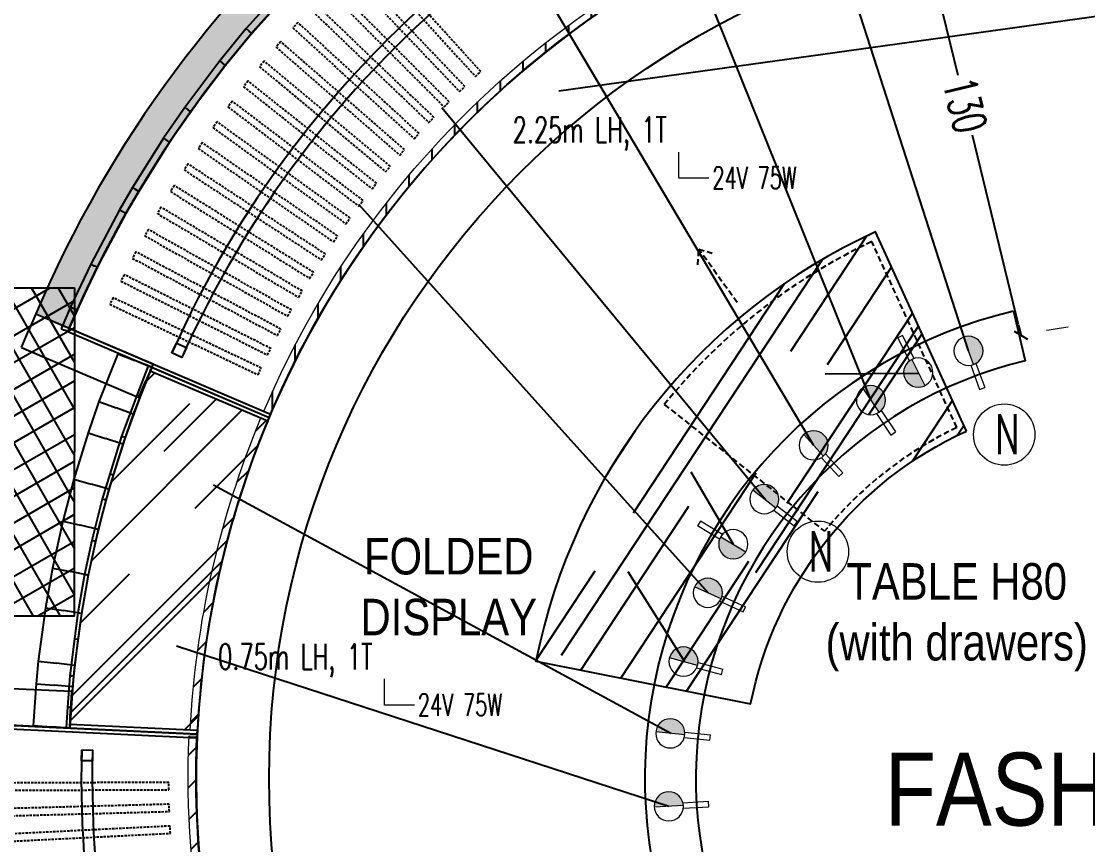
# Model space of a CAD drawing. Header units: millimetres. Extents: x 1734 to 22014, y 983 to 3953.
# Drawn here: x 2444.8 to 2737.1, y 2427.1 to 2652.7 of the extents above; entities that cross this region are included whole.
import ezdxf

# ---------------------------------------------------------------- set-up
doc = ezdxf.new("R2010")
doc.units = ezdxf.units.MM
for name, pattern in [('ACAD_ISO03W100', [30, 12, -18]), ('HIDDEN2', [4.7624999999999975, 3.174999999999998, -1.587499999999999]), ('PUNTO2', [0.125, 0, -0.125])]:
    doc.linetypes.add(name, pattern=pattern)
for name, color, linetype in [('FLOO_areas', 6, 'Continuous'), ('LAY_furn freestanding', 1, 'Continuous'), ('LAY_furn prod', 8, 'Continuous'), ('LAY_furn wall', 1, 'Continuous'), ('LAY_new wall', 6, 'Continuous'), ('LAY_new wall hatch', 8, 'Continuous'), ('LAY_text', 3, 'Continuous'), ('LD_beam', 240, 'Continuous'), ('LD_light integrated', 240, 'Continuous'), ('LD_pointing', 30, 'Continuous'), ('LD_quote', 242, 'Continuous'), ('MAT_wall xorel nero', 160, 'Continuous'), ('MATERIALS_blackglass', 10, 'Continuous'), ('MATERIALS_transparent glass', 133, 'Continuous'), ('Materials_xorel', 52, 'Continuous'), ('SURVEY_structures', 4, 'Continuous'), ('SURVEY_walls_patt', 8, 'Continuous')]:
    doc.layers.add(name, color=color, linetype=linetype)
doc.layers.add('LD_light', color=240, linetype='Continuous', lineweight=5)
doc.layers.add('LD_text', color=7, linetype='Continuous', lineweight=9)
doc.styles.add('Detail 1-50', font='Arial Narrow.ttf', dxfattribs={"height": 0.125})
doc.styles.add('SIMPLEX', font='SIMPLEX.SHX', dxfattribs={"width": 0.65})
doc.dimstyles.new('Illuminazione 1_100', dxfattribs={"dimtxt": 9, "dimasz": 3, "dimexe": 0.05, "dimexo": 0.05, "dimgap": 1.5, "dimtad": 0, "dimdec": 0, "dimlfac": -1, "dimzin": 0, "dimdsep": 46, "dimtxsty": 'SIMPLEX', "dimblk": 'LINEET2S', "dimcen": 0, "dimdle": 0.1000000014901161, "dimse1": 1, "dimse2": 1, "dimclrd": 7, "dimclrt": 256, "dimadec": 0, "dimazin": 0, "dimtfac": 1, "dimtdec": 0, "dimtix": 1, "dimtmove": 2, "dimatfit": 3, "dimldrblk": 'OBLIQUE', "dimfxl": 1, "dimtolj": 1, "dimarcsym": 0})

# ---------------------------------------------------------------- blocks, each defined once
blk = doc.blocks.new('purefasciostrettoplan')
at = {"layer": 'LD_light'}
blk.add_hatch(color=256, dxfattribs=at).paths.add_polyline_path([(-4.300000000000005, -3.20375193e-08, 1), (4.300000000000005, 0)])
for p, q in [((4.300000000000181, 0), (-4.300000001001535, -3.20375193e-08)), ((4.22373778999281, 0.8062499999999772), (11.80825933678989, 0.8062499999999772)), ((11.80825933678989, 0.8062499999999772), (11.80825933779124, -0.806250000000091)), ((4.223737790994163, -0.806250000000091), (11.80825933779124, -0.806250000000091))]:
    blk.add_line(p, q, dxfattribs=at)
blk.add_circle((0, 0), 4.300000000000005, dxfattribs=at)
blk = doc.blocks.new('LINEET2S')
blk.add_line((-1, 0), (0, 0))
at = {"color": 5}
blk.add_line((0.5, 0.5), (-0.5, -0.5), dxfattribs=at)
blk = doc.blocks.new('*D371')
at = {"layer": 'DEFPOINTS', "color": 0, "transparency": 16777216}
for p in [(2687.636828485735, 2692.781451470811), (2688.122636084099, 2692.899639042156), (2718.368146596459, 2566.460995977751)]:
    blk.add_point(p, dxfattribs=at)
at = {"layer": 'LD_beam', "color": 7, "lineweight": -2, "transparency": 16777216}
for p, q in [((2688.831793673693, 2689.984661252683), (2701.487457654532, 2637.963812915924)), ((2718.144796605227, 2569.494161338569), (2705.489132624389, 2621.515009675327))]:
    blk.add_line(p, q, dxfattribs=at)
at = {"layer": 'LD_beam', "color": 7, "lineweight": -2, "transparency": 16777216, "xscale": 3, "yscale": 3, "zscale": 3}
for p, rotation in [((2688.122636084099, 2692.899639042156), 103.6733287492986), ((2718.853954194823, 2566.579183549096), 283.6733287492986)]:
    blk.add_blockref('LINEET2S', p, dxfattribs=dict(at, rotation=rotation))
at = {"layer": 'LD_beam', "transparency": 16777216, "insert": (2703.48829513946, 2629.739411295626), "char_height": 9, "attachment_point": 5, "rotation": 283.67332874929866, "style": 'SIMPLEX'}
blk.add_mtext('\\A1;130', dxfattribs=at)
blk = doc.blocks.new('_Oblique')
at = {"color": 0, "linetype": 'ByBlock', "lineweight": -2}
blk.add_line((-0.5, -0.5), (0.5, 0.5), dxfattribs=at)
blk = doc.blocks.new('24v75w')
at = {"layer": 'LD_light', "color": 7}
for p, q in [((0, -7.154871090875531), (0, 0)), ((8.246694318742811, -7.154871090875531), (0, -7.154871090875531))]:
    blk.add_line(p, q, dxfattribs=at)
at = {"layer": 'LD_light', "color": 7, "linetype": 'Continuous', "lineweight": 0, "insert": (9.169808406062657, -10.074464767893), "char_height": 6, "width": 128.0659965766446, "attachment_point": 7, "style": 'SIMPLEX'}
blk.add_mtext('24V 75W', dxfattribs=at)
blk = doc.blocks.new('n')
at = {"layer": 'LD_light'}
blk.add_circle((0, 0), 8.4, dxfattribs=at)
at = {"layer": 'LD_light', "style": 'SIMPLEX', "width": 0.65}
blk.add_text('N', height=11.00743271275656, dxfattribs=at).set_placement((-2.548315764128347, -5.407151251711184))

msp = doc.modelspace()

# ---------------------------------------------------------------- hatches: boundary and pattern name
at = {"layer": 'LAY_new wall hatch'}
h = msp.add_hatch(color=144, dxfattribs=at)
h.dxf.hatch_style = 1
edge = h.paths.add_edge_path()
edge.add_arc((2747.375625308649, 2445.197775528833), 324.6836011780781, 103.2277783608864, 156.9129259503354)
edge.add_line((2448.695938514953, 2572.515824409519), (2457.895038368162, 2568.594528464216))
edge.add_arc((2747.375625308587, 2445.197775528896), 314.6836011779978, 103.22777836087818, 156.9129259503413, ccw=False)
edge.add_line((2675.368824467747, 2751.532216104913), (2673.080595892399, 2761.266896889974))
h = msp.add_hatch(color=144, dxfattribs=at)
h.dxf.hatch_style = 1
edge = h.paths.add_edge_path()
edge.add_arc((2747.405994086787, 2445.203507309957), 314.7136621877216, 177.2682524818845, 231.3197208174613)
edge.add_line((2550.718137627071, 2199.52368256057), (2544.419723396179, 2191.759072028646))
edge.add_arc((2747.369918621673, 2445.181701872504), 324.6718513500106, 177.2640651704648, 231.3109650953508, ccw=False)
edge.add_line((2423.068149601819, 2460.679239407103), (2433.049966211456, 2460.202737491925))
at = {"layer": 'LD_light integrated'}
h = msp.add_hatch(dxfattribs=at)
h.set_pattern_fill('ANSI31', color=256, scale=50, angle=45)
h.set_pattern_definition([(90, (-6930.156461647264, 5670.05439784533), (-6.25, 1.77635683940025e-15), [])])
edge = h.paths.add_edge_path()
edge.add_line((2513.088472171137, 2545.06730715475), (2511.248679639033, 2545.851630709679))
edge.add_arc((2747.405319318937, 2445.175488221129), 256.7209460314428, 103.68323564802557, 156.9109214545569, ccw=False)
edge.add_line((2686.676986711842, 2694.610276793294), (2687.150094446486, 2692.667040042044))
edge.add_arc((2747.405319318934, 2445.175488221134), 254.7209460314398, 103.6832356480263, 156.9109214545576)
h = msp.add_hatch(dxfattribs=at)
h.set_pattern_fill('ANSI31', color=256, scale=50)
h.set_pattern_definition([(44.99999999999996, (-6930.156461647264, 5670.05439784533), (-4.41941738241592, 4.419417382415922), [])])
edge = h.paths.add_edge_path()
edge.add_arc((2747.180942676508, 2445.259944495118), 256.4891305586007, 157.3588876221695, 177.0535843457102, ccw=False)
edge.add_line((2510.458344522551, 2543.997402523704), (2512.304212982075, 2543.227487184106))
edge.add_arc((2747.180942676508, 2445.259944495103), 254.4891305586021, 157.3588876221659, 177.0535843457066)
edge.add_line((2493.028235594462, 2458.341192728397), (2491.030879506805, 2458.443996712241))
h = msp.add_hatch(dxfattribs=at)
h.set_pattern_fill('ANSI31', color=256, scale=50)
h.set_pattern_definition([(44.99999999999996, (-6677.900398347509, 5675.147327206205), (-4.41941738241592, 4.419417382415922), [])])
h.paths.add_polyline_path([(2492.728274099751, 2456.799433240053), (2490.730187893259, 2456.886906158414, 0.2375803874913441), (2585.466893864468, 2246.308814959611), (2586.726833878442, 2247.862053885686, -0.2375803697119024)])
at = {"layer": 'MATERIALS_transparent glass'}
h = msp.add_hatch(dxfattribs=at)
h.set_pattern_fill('AR-RROOF', color=144, angle=-48.41933946511892, style=0)
h.set_pattern_definition([(56.60607447035001, (2265.222311175115, 1231.563346925964), (9.549299640537331, 60.63452215013518), [380.9999999999999, -50.79999999999998, 127, -25.39999999999999]), (56.60607447035001, (2273.212352384533, 1266.758130139841), (-42.18476449464011, -2.613267787991106), [76.19999999999997, -8.381999999999996, 152.3999999999999, -19.04999999999999]), (56.60607447035001, (2254.18666716028, 1254.049624100673), (58.48737126340939, 119.6409884892971), [203.1999999999999, -35.56, 101.6, -25.39999999999999])])
h.paths.add_polyline_path([(2703.863970115697, 2540.410128813372), (2678.925018052531, 2594.981629342412, 0.2409269470979931), (2585.859756793303, 2477.342957355882), (2644.705640910484, 2465.631342502787, -0.240926947097983)])
h = msp.add_hatch(dxfattribs=at)
h.set_pattern_fill('AR-RROOF', color=144, angle=-60.02541393546893, style=0)
h.set_pattern_definition([(45, (2030.919326100524, 1353.377865495483), (21.55261469056598, 57.47363917484257), [380.9999999999999, -50.79999999999998, 127, -25.39999999999999]), (45, (2045.826551261496, 1386.245602898596), (-41.84799352418225, 5.926969039905645), [76.19999999999997, -8.381999999999996, 152.3999999999999, -19.04999999999999]), (45, (2024.633146815777, 1377.624557022371), (81.36112045688657, 105.4282068613519), [203.1999999999999, -35.55999999999999, 101.6, -25.39999999999999])])
h.paths.add_polyline_path([(2500.583856182293, 2508.138695449972), (2466.489046506955, 2515.836148691716), (2465.495422377364, 2511.885099568142), (2463.091769911538, 2500.909785412208), (2461.236243295982, 2490.423791781644), (2460.291386894198, 2483.305774975272), (2459.06157832823, 2473.260147019607), (2458.395155941686, 2464.671790223591), (2458.080934811034, 2460.008973067324), (2489.649163208152, 2458.502000751484), (2493.114928017949, 2460.004345769054, -0.04792292944082037)])
h.paths.add_polyline_path([(2512.305378298355, 2543.22693282174), (2480.128048555911, 2556.943147958353), (2477.326747551298, 2549.839142631508), (2473.197261253048, 2538.653752696383), (2469.931668329202, 2528.326073513595), (2468.333651077264, 2522.921125362676), (2466.930842158461, 2517.592905869502), (2466.489046506955, 2515.836148691716), (2500.583856182293, 2508.138695449972, -0.03636087259583786)])
at = {"layer": 'SURVEY_walls_patt'}
h = msp.add_hatch(dxfattribs=at)
h.set_pattern_fill('ANSI37', color=144, scale=2, angle=-105.0254139354689, style=0)
h.set_pattern_definition([(299.974586064531, (20741.69048663433, 57719.27761822823), (5.500669066013499, 3.172560452726184), []), (29.97458606453107, (20741.69048663433, 57719.27761822823), (-3.172560452726184, 5.500669066013499), [])])
h.paths.add_polyline_path([(2459.308064158893, 2579.643634144026), (2459.268144051126, 2489.64364299743), (2369.268152904508, 2489.683563105245), (2369.308073012344, 2579.683554251821)])

# ---------------------------------------------------------------- linework, layer by layer
at = {"color": 3}
msp.add_line((3187.249211753839, 2716.142308926699), (2592.089110239087, 2633.591128257205), dxfattribs=at)
at = {"color": 144, "linetype": 'HIDDEN2', "ltscale": 0.2}
for points in [[(2570.723053365346, 2638.934993307252), (2540.403209936056, 2672.187167588391), (2538.92533552356, 2670.839618991532), (2569.245178952857, 2637.587444710391)], [(2566.34600273626, 2634.851450626375), (2535.274902258752, 2667.402744227664), (2533.828178098702, 2666.021806428663), (2564.899278576206, 2633.470512827376)], [(2562.063321810616, 2630.669042572968), (2530.257161471287, 2662.502486691838), (2528.84234173267, 2661.088879565648), (2560.648502071996, 2629.255435446775)], [(2557.877243125389, 2626.389949412343), (2525.352603293111, 2657.488949457053), (2523.970425513347, 2656.043409908954), (2556.495065345622, 2624.944409864244)], [(2553.789948859394, 2622.016401811219), (2520.563784442267, 2652.364746051498), (2519.2149691427, 2650.88802763296), (2552.441133559827, 2620.539683392679)], [(2549.803569695672, 2617.550679674859), (2515.893201302544, 2647.132547693001), (2514.578451612851, 2645.625420208864), (2548.48882000598, 2616.043552190716)], [(2545.920183710808, 2612.99511095858), (2511.343288622142, 2641.795081896547), (2510.063289913789, 2640.258331003717), (2544.640185002456, 2611.458360065751)], [(2542.141815291627, 2608.352070454225), (2506.916418244411, 2636.355131052427), (2505.671837773381, 2634.789557850325), (2540.897234820593, 2606.786497252128)], [(2538.470434079907, 2603.623978552161), (2502.614897871485, 2630.815530975794), (2501.40638443044, 2629.221951588754), (2537.261920638855, 2602.030399165121)], [(2534.907953945611, 2598.813299979559), (2498.440969861262, 2625.179169428384), (2497.269153441317, 2623.55841458019), (2533.736137525666, 2597.192545131365)], [(2531.456231989177, 2593.922542515566), (2494.39681005845, 2619.448984613129), (2493.262301520779, 2617.801899193987), (2530.32172345151, 2592.27545709642)], [(2528.117067573465, 2588.954255683968), (2490.484526660344, 2613.627963642492), (2489.387917417745, 2611.955406268575), (2527.020458330862, 2587.281698310053)], [(2524.89220138573, 2583.911029424192), (2486.706159117843, 2607.7191409813), (2485.648020826411, 2606.021983547172), (2523.834063094295, 2582.213871990065)], [(2521.783314530188, 2578.795492741142), (2483.063677072252, 2601.7255968649), (2482.04456133342, 2600.004724088992), (2520.764198791363, 2577.074619965233)], [(2518.792027651729, 2573.610312334738), (2479.558979328569, 2595.650455693443), (2478.57941740151, 2593.906764656857), (2517.812465724684, 2571.866621298155)], [(2515.919900091052, 2568.358191209775), (2476.193892865609, 2589.496884403167), (2475.254395390351, 2587.731284082038), (2514.980402615791, 2566.592590888646)], [(2513.168429071757, 2563.041867266847), (2472.970171883637, 2583.268090815474), (2472.071228614815, 2581.481501607112), (2512.269485802924, 2561.255278058489)], [(2510.539048919891, 2557.664111875132), (2469.889496889919, 2576.967321964715), (2469.031576441492, 2575.160675207826), (2509.681128471468, 2555.857465118243)], [(2485.194215258933, 2444.125884189243), (2440.194591334228, 2443.94190963833), (2440.202767980936, 2441.941926352788), (2485.202391905641, 2442.125900903698)], [(2485.287023779554, 2438.140461930569), (2440.303329086913, 2436.929176745315), (2440.357163984037, 2434.929901425642), (2485.340858676675, 2436.141186610897)], [(2485.516457584203, 2432.158718608973), (2440.572141865548, 2429.920754225394), (2440.671606949261, 2427.923229082343), (2485.615922667919, 2430.16119346592)]]:
    msp.add_lwpolyline(points, close=True, dxfattribs=at)
at = {"layer": 'FLOO_areas', "color": 144}
msp.add_arc((2747.375625308618, 2445.197775528884), 254.6836011780372, 103.227778360215, 304.9912622858433, dxfattribs=at)
at = {"layer": 'LAY_furn freestanding', "color": 144}
msp.add_lwpolyline([(2703.863970115697, 2540.410128813372), (2678.925018052531, 2594.981629342412, 0.2409269470979931), (2585.859756793303, 2477.342957355882), (2644.705640910484, 2465.631342502787, -0.240926947097983)], format="xyb", close=True, dxfattribs=at)
at = {"layer": 'LAY_furn freestanding', "color": 144, "linetype": 'HIDDEN2', "ltscale": 0.5}
msp.add_lwpolyline([(2677.942376539115, 2592.320098979678, 0.1125350493573719), (2621.040252023031, 2547.693275669289), (2664.963751481821, 2512.944906926907, -0.1092683519994925), (2701.221414566146, 2541.380828043601)], format="xyb", close=True, dxfattribs=at)
for points in [[(2630.265711067699, 2585.938316994949), (2630.462474694978, 2590.237081098568), (2634.151000205144, 2589.184017167324)], [(2641.035960128338, 2575.64480507166), (2630.462474694978, 2590.237081098569)]]:
    msp.add_lwpolyline(points, dxfattribs=at)
at = {"layer": 'LAY_furn freestanding', "color": 144}
msp.add_circle((2747.375625308607, 2445.197775528874), 234.6836011780258, dxfattribs=at)
at = {"layer": 'LAY_furn prod', "color": 144}
for points in [[(2487.262940989829, 2564.534660485952), (2489.995353007915, 2563.296143403548), (2488.756835925506, 2560.563731385461), (2486.024423907424, 2561.802248467865)], [(2461.300053492614, 2453.060395535997), (2464.299367505268, 2452.996243735492), (2464.235215704757, 2449.996929722839), (2461.235901692104, 2450.061081523346)]]:
    msp.add_lwpolyline(points, close=True, dxfattribs=at)
for radius, start, end in [(286.1836011780259, 104.3864871329283, 155.9554788495829), (283.1836011780259, 104.3915454081112, 155.9504205742306), (286.1836011780259, 178.4256553005792, 229.9946470057816), (283.1836011780259, 178.4307135759383, 229.9895887304009)]:
    msp.add_arc((2747.375625308607, 2445.197775528874), radius, start, end, dxfattribs=at)
at = {"layer": 'LAY_furn wall', "color": 144}
msp.add_lwpolyline([(2675.368824467747, 2751.532216104913, 0.2386262514423668), (2457.895038368162, 2568.594528464216), (2513.089637487417, 2545.066752792382, -0.2386262514424058), (2689.098195919825, 2693.124131394569)], format="xyb", close=True, dxfattribs=at)
msp.add_lwpolyline([(2586.932608616156, 2247.405523143617), (2549.134411335213, 2200.808352818459, -0.238626251442358), (2433.049966211456, 2460.202737491922), (2492.981718216412, 2457.341775832615)], format="xyb", dxfattribs=at)
for centre, radius, start, end in [((2747.375625308607, 2445.197775528874), 254.6914539379153, 157.3628536372287, 177.2669465285893), ((2747.375625308613, 2445.197775528883), 254.6836011780356, 177.2669465286185, 304.9912785176475)]:
    msp.add_arc(centre, radius, start, end, dxfattribs=at)
at = {"layer": 'LAY_new wall', "color": 6}
for p, q in [((2448.695938514953, 2572.515824409519), (2446.7352905423, 2567.9162744829146)), ((2448.695938514953, 2572.515824409519), (2480.885564168952, 2558.794367900499)), ((2444.774642569647, 2563.3167245563095), (2446.7352905423, 2567.9162744829146)), ((2444.774642569647, 2563.3167245563095), (2476.964268223646, 2549.595268047289)), ((2471.1921685244797, 2561.5421474001764), (2466.0443007751583, 2548.487327567235)), ((2471.1921685244797, 2561.5421474001764), (2475.843595422305, 2559.707964253871)), ((2480.49502232013, 2557.873781107566), (2475.843595422305, 2559.707964253871)), ((2480.885564168952, 2558.794367900499), (2478.924916196299, 2554.194817973894)), ((2480.49502232013, 2557.873781107566), (2475.418546434492, 2545.000008644781)), ((2476.964268223646, 2549.595268047289), (2478.924916196299, 2554.194817973894)), ((2466.0443007751583, 2548.487327567235), (2463.0415480297984, 2539.9084032440696)), ((2466.0443007751583, 2548.487327567235), (2470.731423604825, 2546.743668106008)), ((2475.418546434492, 2545.000008644781), (2470.731423604825, 2546.743668106008)), ((2475.418546434492, 2545.000008644781), (2472.541646847516, 2536.780649298544)), ((2463.0415480297984, 2539.9084032440696), (2459.125379615766, 2527.2226503113548)), ((2463.0415480297984, 2539.9084032440696), (2467.791597438657, 2538.3445262713067)), ((2472.541646847516, 2536.780649298544), (2467.791597438657, 2538.3445262713067)), ((2472.541646847516, 2536.780649298544), (2468.74237768762, 2524.473571361184)), ((2459.125379615766, 2527.2226503113548), (2456.1047382705133, 2515.749498207803)), ((2459.125379615766, 2527.2226503113548), (2463.933878651693, 2525.8481108362694)), ((2468.74237768762, 2524.473571361184), (2463.933878651693, 2525.8481108362694)), ((2468.74237768762, 2524.473571361184), (2465.828460311812, 2513.405783613933)), ((2456.1047382705133, 2515.749498207803), (2453.2800042031363, 2502.8514839411046)), ((2456.1047382705133, 2515.749498207803), (2460.9665992911623, 2514.577640910868)), ((2465.828460311812, 2513.405783613933), (2460.9665992911623, 2514.577640910868)), ((2465.828460311812, 2513.405783613933), (2463.091769911538, 2500.909785412216)), ((2453.2800042031363, 2502.8514839411046), (2451.351604843237, 2491.953670223112)), ((2453.2800042031363, 2502.8514839411046), (2458.185887057337, 2501.8806346766605)), ((2463.091769911538, 2500.909785412216), (2458.185887057337, 2501.8806346766605)), ((2463.091769911538, 2500.909785412216), (2461.236243295982, 2490.423791781643)), ((2451.351604843237, 2491.953670223112), (2449.410492001975, 2477.330417630331)), ((2451.351604843237, 2491.953670223112), (2456.2939240696096, 2491.1887310023776)), ((2461.236243295982, 2490.423791781643), (2456.2939240696096, 2491.1887310023776)), ((2461.236243295982, 2490.423791781643), (2459.346530492418, 2476.187758168901)), ((2449.410492001975, 2477.330417630331), (2448.809254078461, 2471.153272588155)), ((2449.410492001975, 2477.330417630331), (2454.3785112471965, 2476.759087899616)), ((2459.346530492418, 2476.187758168901), (2454.3785112471965, 2476.759087899616)), ((2459.346530492418, 2476.187758168901), (2458.776626164046, 2470.332535870311)), ((2458.490512662443, 2468.9996699087537), (2423.544976545046, 2470.6678647412605)), ((2448.809254078461, 2471.153272588155), (2448.036314851633, 2459.6834065095572)), ((2448.809254078461, 2471.153272588155), (2453.792940121253, 2470.742904229233)), ((2458.776626164046, 2470.332535870311), (2453.792940121253, 2470.742904229233)), ((2458.776626164046, 2470.332535870311), (2458.013685719325, 2459.011044576871)), ((2458.490512662443, 2468.9996699087537), (2458.2520991908295, 2464.0053572416737)), ((2458.013685719216, 2459.011044574594), (2458.2520991908295, 2464.0053572416737)), ((2458.013685719216, 2459.011044574594), (2423.068149601819, 2460.679239407101)), ((2448.036314851633, 2459.6834065095572), (2453.025000285479, 2459.3472255432143)), ((2458.013685719325, 2459.011044576871), (2453.025000285479, 2459.3472255432143))]:
    msp.add_line(p, q, dxfattribs=at)
at = {"layer": 'LAY_new wall', "color": 144}
for points in [[(2673.080595892399, 2761.266896889974, 0.2386262514423232), (2448.695938514953, 2572.515824409519), (2457.895038368162, 2568.594528464216, -0.238626251442388), (2675.368824467747, 2751.532216104913)], [(2433.049966211456, 2460.202737491925, 0.2403162887644801), (2550.718137627071, 2199.52368256057), (2544.419723396179, 2191.759072028646, -0.2402952042183445), (2423.068149601819, 2460.679239407103)]]:
    msp.add_lwpolyline(points, format="xyb", close=True, dxfattribs=at)
at = {"layer": 'LD_beam'}
msp.add_line((2716.739616662602, 2573.268924462577), (2719.996676530322, 2559.653067492922), dxfattribs=at)
for points in [[(2716.739616662602, 2573.268924462577, 1.210545597383924), (2823.312996562297, 2337.613821096093, 1.210545597383924)], [(2719.996676530322, 2559.653067492923, 1.210545597383953), (2815.239731754355, 2349.051582911277, 1.210545597383953)]]:
    msp.add_lwpolyline(points, format="xyb", dxfattribs=at)
at = {"layer": 'LD_light'}
for points in [[(2513.088472171137, 2545.06730715475), (2511.248679639033, 2545.851630709679, -0.2365175392089811), (2686.676986711842, 2694.610276793294), (2687.150094446486, 2692.667040042044, 0.2365175392089811), (2513.088472171199, 2545.067307154903)], [(2586.726833878347, 2247.862053885572), (2585.466893864468, 2246.308814959611, -0.2375803874913441), (2490.730187893259, 2456.886906158414), (2492.728274099751, 2456.799433240053, 0.2375803874913441), (2586.726847193819, 2247.86204308447)]]:
    msp.add_lwpolyline(points, format="xyb", dxfattribs=at)
msp.add_lwpolyline([(2491.030879506805, 2458.443996712241, -0.08614648578066074), (2510.458344522551, 2543.997402523704), (2512.304212982075, 2543.227487184106, 0.08614648578066074), (2493.028235594462, 2458.341192728397)], format="xyb", close=True, dxfattribs=at)
at = {"layer": 'LD_pointing'}
for p, q in [((2704.448269195054, 2562.387223161843), (2662.366473634072, 2692.754938862072)), ((2677.773603540601, 2548.75071063888), (2625.845910048432, 2677.547359051741)), ((2661.977467775927, 2536.496562606339), (2590.622879009297, 2656.570088949749)), ((2648.764643628143, 2521.513920309288), (2560.069217003849, 2628.970805137475)), ((2633.132843762305, 2496.013265994234), (2537.314656186209, 2602.51641714467)), ((2665.139285160807, 2556.065739530644), (2690.732004768135, 2556.298548046401)), ((2628.32216166937, 2529.260632871596), (2639.944797025844, 2509.384731138804)), ((2622.844269055717, 2457.536396224425), (2497.417585949377, 2525.613434241864)), ((2626.664448149499, 2477.128840594466), (2611.149667985628, 2501.857685047772)), ((2622.270799608243, 2437.552573219499), (2487.255657186946, 2481.424030240307))]:
    msp.add_line(p, q, dxfattribs=at)
at = {"layer": 'LD_text', "color": 9, "linetype": 'ACAD_ISO03W100', "ltscale": 0.5}
msp.add_arc((2746.894001129214, 2444.979948668411), 124.7852925316028, 305.4544281447826, 103.2146320293767, dxfattribs=at)
at = {"layer": 'MAT_wall xorel nero', "color": 1}
for p, q in [((2479.563075932069, 2558.2411086980765), (2476.392402702545, 2550.1956786083006)), ((2479.563075932069, 2558.2411086980765), (2480.0282552532453, 2558.0577833066277)), ((2480.493434574422, 2557.874457915179), (2477.326747551298, 2549.8391426315)), ((2480.493434574422, 2557.874457915179), (2480.0282552532453, 2558.0577833066277)), ((2476.392402702545, 2550.1956786083006), (2472.2509390628084, 2538.977846082207)), ((2477.326747551298, 2549.8391426315), (2473.197261253048, 2538.653752696383)), ((2476.392402702545, 2550.1956786083006), (2476.8595751269213, 2550.0174106199)), ((2477.326747551298, 2549.8391426315), (2476.8595751269213, 2550.0174106199)), ((2472.2509390628084, 2538.977846082207), (2468.975366331441, 2528.6186050199103)), ((2473.197261253048, 2538.653752696383), (2469.931668329202, 2528.326073513595)), ((2472.2509390628084, 2538.977846082207), (2472.724100157928, 2538.815799389295)), ((2473.197261253048, 2538.653752696383), (2472.724100157928, 2538.815799389295)), ((2468.975366331441, 2528.6186050199103), (2466.9482148845345, 2521.7622031560854)), ((2469.931668329202, 2528.326073513595), (2467.913005962208, 2521.498384128763)), ((2468.975366331441, 2528.6186050199103), (2469.453517330321, 2528.472339266753)), ((2469.931668329202, 2528.326073513595), (2469.453517330321, 2528.472339266753)), ((2466.9482148845345, 2521.7622031560854), (2464.090831977543, 2510.4000996260197)), ((2467.913005962208, 2521.498384128763), (2465.065087051706, 2510.173913254669)), ((2466.9482148845345, 2521.7622031560854), (2467.430610423371, 2521.6302936424245)), ((2467.913005962208, 2521.498384128763), (2467.430610423371, 2521.6302936424245)), ((2464.090831977543, 2510.4000996260197), (2462.110093805693, 2501.1011322816703)), ((2465.065087051706, 2510.173913254669), (2463.091769911538, 2500.909785412206)), ((2464.090831977543, 2510.4000996260197), (2464.5779595146246, 2510.287006440344)), ((2465.065087051706, 2510.173913254669), (2464.5779595146246, 2510.287006440344)), ((2462.110093805693, 2501.1011322816703), (2460.2477794507076, 2490.57677962579)), ((2463.091769911538, 2500.909785412206), (2461.236243295982, 2490.423791781643)), ((2462.110093805693, 2501.1011322816703), (2462.6009318586157, 2501.0054588469384)), ((2463.091769911538, 2500.909785412206), (2462.6009318586157, 2501.0054588469384)), ((2460.2477794507076, 2490.57677962579), (2459.2994142382554, 2483.432329412969)), ((2460.2477794507076, 2490.57677962579), (2460.742011373345, 2490.5002857037166)), ((2461.236243295982, 2490.423791781643), (2460.291386894198, 2483.305774975271)), ((2461.236243295982, 2490.423791781643), (2460.742011373345, 2490.5002857037166)), ((2459.2994142382554, 2483.432329412969), (2458.0662921668454, 2473.359635258692)), ((2460.291386894198, 2483.305774975271), (2459.06157832823, 2473.260147019606)), ((2459.2994142382554, 2483.432329412969), (2459.795400566227, 2483.36905219412)), ((2460.291386894198, 2483.305774975271), (2459.795400566227, 2483.36905219412)), ((2458.0662921668454, 2473.359635258692), (2457.39776021247, 2464.7440919191463)), ((2458.0662921668454, 2473.359635258692), (2458.5639352475378, 2473.309891139149)), ((2459.06157832823, 2473.260147019606), (2458.395155941686, 2464.671790223591)), ((2459.06157832823, 2473.260147019606), (2458.5639352475378, 2473.309891139149)), ((2457.39776021247, 2464.7440919191463), (2457.015948632556, 2459.0782807701444)), ((2457.39776021247, 2464.7440919191463), (2457.896458077078, 2464.7079410713686)), ((2458.395155941686, 2464.671790223591), (2457.896458077078, 2464.7079410713686)), ((2458.395155941686, 2464.671790223591), (2458.013685719325, 2459.011044576876)), ((2457.015948632556, 2459.0782807701444), (2457.5148171759406, 2459.04466267351)), ((2458.013685719325, 2459.011044576876), (2457.5148171759406, 2459.04466267351))]:
    msp.add_line(p, q, dxfattribs=at)
at = {"layer": 'MATERIALS_blackglass', "color": 1}
for p, q in [((2480.1028927255993, 2556.9538711222453), (2480.298957522865, 2557.4138261149055)), ((2480.1028927255993, 2556.9538711222453), (2512.3053782983534, 2543.2269328217403)), ((2480.49502232013, 2557.873781107566), (2480.298957522865, 2557.4138261149055)), ((2480.49502232013, 2557.873781107566), (2512.697507892884, 2544.146842807061)), ((2512.3053782983534, 2543.2269328217403), (2512.501443095619, 2543.6868878144005)), ((2512.697507892884, 2544.146842807061), (2512.501443095619, 2543.6868878144005)), ((2458.01368571923, 2459.011044574898), (2458.037527066395, 2459.5104758416055)), ((2492.981718216415, 2457.341775832614), (2458.01368571923, 2459.011044574898)), ((2458.0613684135596, 2460.0099071083137), (2458.037527066395, 2459.5104758416055)), ((2493.0294009107447, 2458.34063836603), (2458.0613684135596, 2460.0099071083137)), ((2492.981718216415, 2457.341775832614), (2493.00555956358, 2457.8412070993218)), ((2493.0294009107447, 2458.34063836603), (2493.00555956358, 2457.8412070993218))]:
    msp.add_line(p, q, dxfattribs=at)
at = {"layer": 'Materials_xorel', "color": 1}
for p, q in [((2517.8341676834193, 2663.3708611406437), (2506.4250714218224, 2650.701163356877)), ((2519.291657063921, 2662.000617484715), (2507.941419651484, 2649.396281918398)), ((2506.4250714218224, 2650.701163356877), (2499.148421888517, 2641.849873613027)), ((2507.941419651484, 2649.396281918398), (2500.720872282647, 2640.61323464118)), ((2506.4250714218224, 2650.701163356877), (2507.183245536653, 2650.048722637637)), ((2507.941419651484, 2649.396281918398), (2507.183245536653, 2650.048722637637)), ((2499.148421888517, 2641.849873613027), (2489.5508370050215, 2629.086708471656)), ((2500.720872282647, 2640.61323464118), (2491.174183308736, 2627.917752454107)), ((2499.148421888517, 2641.849873613027), (2499.934647085582, 2641.2315541271037)), ((2500.720872282647, 2640.61323464118), (2499.934647085582, 2641.2315541271037)), ((2489.5508370050215, 2629.086708471656), (2483.746540017711, 2620.6642022194437)), ((2489.5508370050215, 2629.086708471656), (2490.3625101568787, 2628.5022304628815)), ((2491.174183308736, 2627.917752454107), (2490.3625101568787, 2628.5022304628815)), ((2491.174183308736, 2627.917752454107), (2485.416856980464, 2619.563404442297)), ((2483.746540017711, 2620.6642022194437), (2475.2280148519735, 2607.137144692256)), ((2485.416856980464, 2619.563404442297), (2476.939783005699, 2606.10216965249)), ((2483.746540017711, 2620.6642022194437), (2484.581698499088, 2620.1138033308703)), ((2485.416856980464, 2619.563404442297), (2484.581698499088, 2620.1138033308703)), ((2475.2280148519735, 2607.137144692256), (2471.6864418858167, 2601.0315477258087)), ((2476.939783005699, 2606.10216965249), (2473.43537575542, 2600.060645594969)), ((2475.2280148519735, 2607.137144692256), (2476.0838989288363, 2606.619657172373)), ((2476.939783005699, 2606.10216965249), (2476.0838989288363, 2606.619657172373)), ((2471.6864418858167, 2601.0315477258087), (2463.802482514437, 2586.176927463904)), ((2473.43537575542, 2600.060645594969), (2465.591165571386, 2585.280919057896)), ((2471.6864418858167, 2601.0315477258087), (2472.5609088206184, 2600.5460966603887)), ((2473.43537575542, 2600.060645594969), (2472.5609088206184, 2600.5460966603887)), ((2463.802482514437, 2586.176927463904), (2458.2613947480154, 2574.4327976805184)), ((2465.591165571386, 2585.280919057896), (2460.086349984053, 2573.613666811322)), ((2463.802482514437, 2586.176927463904), (2464.6968240429114, 2585.7289232609)), ((2465.591165571386, 2585.280919057896), (2464.6968240429114, 2585.7289232609)), ((2458.2613947480154, 2574.4327976805184), (2455.706928724529, 2568.4401900453217)), ((2460.086349984053, 2573.613666811322), (2457.546748695171, 2567.655930856261)), ((2458.2613947480154, 2574.4327976805184), (2459.173872366034, 2574.0232322459206)), ((2460.086349984053, 2573.613666811322), (2459.173872366034, 2574.0232322459206)), ((2455.706928724529, 2568.4401900453217), (2456.62683870985, 2568.048060450791)), ((2457.546748695171, 2567.655930856261), (2456.62683870985, 2568.048060450791)), ((2457.5467486951734, 2567.6559308562623), (2457.7428134924385, 2568.1158858489225)), ((2457.5467486951734, 2567.6559308562623), (2512.6975078928836, 2544.1468428070602)), ((2457.938878289704, 2568.575840841583), (2457.7428134924385, 2568.1158858489225)), ((2457.938878289704, 2568.575840841583), (2513.089637487414, 2545.066752792381)), ((2512.6975078928836, 2544.1468428070602), (2512.893572690149, 2544.606797799721)), ((2513.089637487414, 2545.066752792381), (2512.893572690149, 2544.606797799721)), ((2433.0022835171353, 2459.2038749584513), (2492.934035522091, 2456.342913299199)), ((2433.049966211456, 2460.202737491867), (2492.981718216412, 2457.341775832615)), ((2492.934035522091, 2456.342913299199), (2492.957876869252, 2456.8423445659073)), ((2492.981718216412, 2457.341775832615), (2492.957876869252, 2456.8423445659073))]:
    msp.add_line(p, q, dxfattribs=at)
at = {"layer": 'SURVEY_structures', "color": 144}
msp.add_lwpolyline([(2459.308064158893, 2579.643634144026), (2459.268144051126, 2489.64364299743), (2369.268152904508, 2489.683563105245), (2369.308073012344, 2579.683554251821)], close=True, dxfattribs=at)

# ---------------------------------------------------------------- block references
at = {"layer": 'LD_light', "zscale": 0.9302325581395445}
for p, xscale, yscale, rotation in [((2690.659635440068, 2556.442069494538), -0.9302325581395438, 0.9302325581395443, 296.7590974433107), ((2704.448269181197, 2562.387223156344), -0.9302325581395435, 0.9302325581395443, 109.8636648270153), ((2677.684526824542, 2548.884505497066), -0.9302325581395442, 0.9302325581395443, 123.6545138752227), ((2661.977467765319, 2536.496562595865), -0.9302325581395444, 0.9302325581395445, 132.8451017266707), ((2648.450637997645, 2521.758933544705), -0.9302325581395441, 0.9302325581395443, 142.0356895781187), ((2639.944797033138, 2509.384731151808), -0.930232558139544, 0.9302325581395443, 328.9311060100311), ((2632.986203828463, 2496.079087383041), -0.9302325581395443, 0.9302325581395443, 155.8263993254876), ((2626.286988713189, 2477.229860596439), -0.9302325581395441, 0.9302325581395443, 165.0169871769352), ((2622.684354803241, 2457.552618347479), -0.9302325581395442, 0.9302325581395443, 174.2075750283832), ((2622.270799609589, 2437.552573204654), -0.9302325581395442, 0.9302325581395443, 183.3981628798311)]:
    msp.add_blockref('purefasciostrettoplan', p, dxfattribs=dict(at, xscale=xscale, yscale=yscale, rotation=rotation))
at = {"layer": 'LD_light integrated', "extrusion": (7.092428565952919e-09, 7.292485412528892e-09, 1), "rotation": 0.02541393537362336}
for p in [(2625.027945377376, 2616.868266228059, 2.031203260028961e-05), (2544.291885766204, 2472.466366527104, 1.863506258106767e-05)]:
    msp.add_blockref('24v75w', p, dxfattribs=at)
at = {"layer": 'LD_quote', "linetype": 'PUNTO2', "rotation": 0.02541393537362653}
for p in [(2714.225724579737, 2539.440757412544), (2663.142266571613, 2507.35613273717)]:
    msp.add_blockref('n', p, dxfattribs=at)

# ---------------------------------------------------------------- texts
at = {"layer": 'LAY_text', "color": 144, "attachment_point": 2, "style": 'Detail 1-50'}
for s, insert, char_height, width in [('FOLDED\\PDISPLAY', (2561.936371604941, 2511.103173246353), 10, 80.26512028149634), ('TABLE H80\\P(with drawers)', (2701.207574425669, 2504.202430069743), 10, 80.26512028149634), ('{\\C4;FASHION}', (2732.426860952255, 2452.272490191548), 20, 191.4278836491846)]:
    msp.add_mtext(s, dxfattribs=dict(at, insert=insert, char_height=char_height, width=width))
at = {"layer": 'LD_light integrated', "linetype": 'Continuous', "lineweight": 0, "extrusion": (8.73611925144372e-09, 5.650252121216105e-09, 1), "char_height": 7, "width": 128.0659965766446, "attachment_point": 7, "text_direction": (0.9999999016286629, 0.0004435568337322615, -8.738624600000668e-09), "style": 'SIMPLEX'}
for s, insert in [('\\pt35;2.25m LH, 1T', (2579.453135153977, 2617.328635686871, 5.130653662250341e-08)), ('\\pt35;0.75m LH, 1T', (2498.717075542805, 2472.926735985897))]:
    msp.add_mtext(s, dxfattribs=dict(at, insert=insert))

# ---------------------------------------------------------------- dimensions: what is measured, and where the dimension line sits
at = {"layer": 'LD_beam'}
dim = msp.add_aligned_dim(p1=(2718.368146596458, 2566.460995977751), p2=(2687.636828485734, 2692.781451470811), distance=-0.4999773241356411, dimstyle='Illuminazione 1_100', dxfattribs=at)
dim.commit()
dim.dimension.update_dxf_attribs({"geometry": '*D371', "text_midpoint": (2703.48829513946, 2629.739411295626)})

doc.saveas('drawing.dxf')
